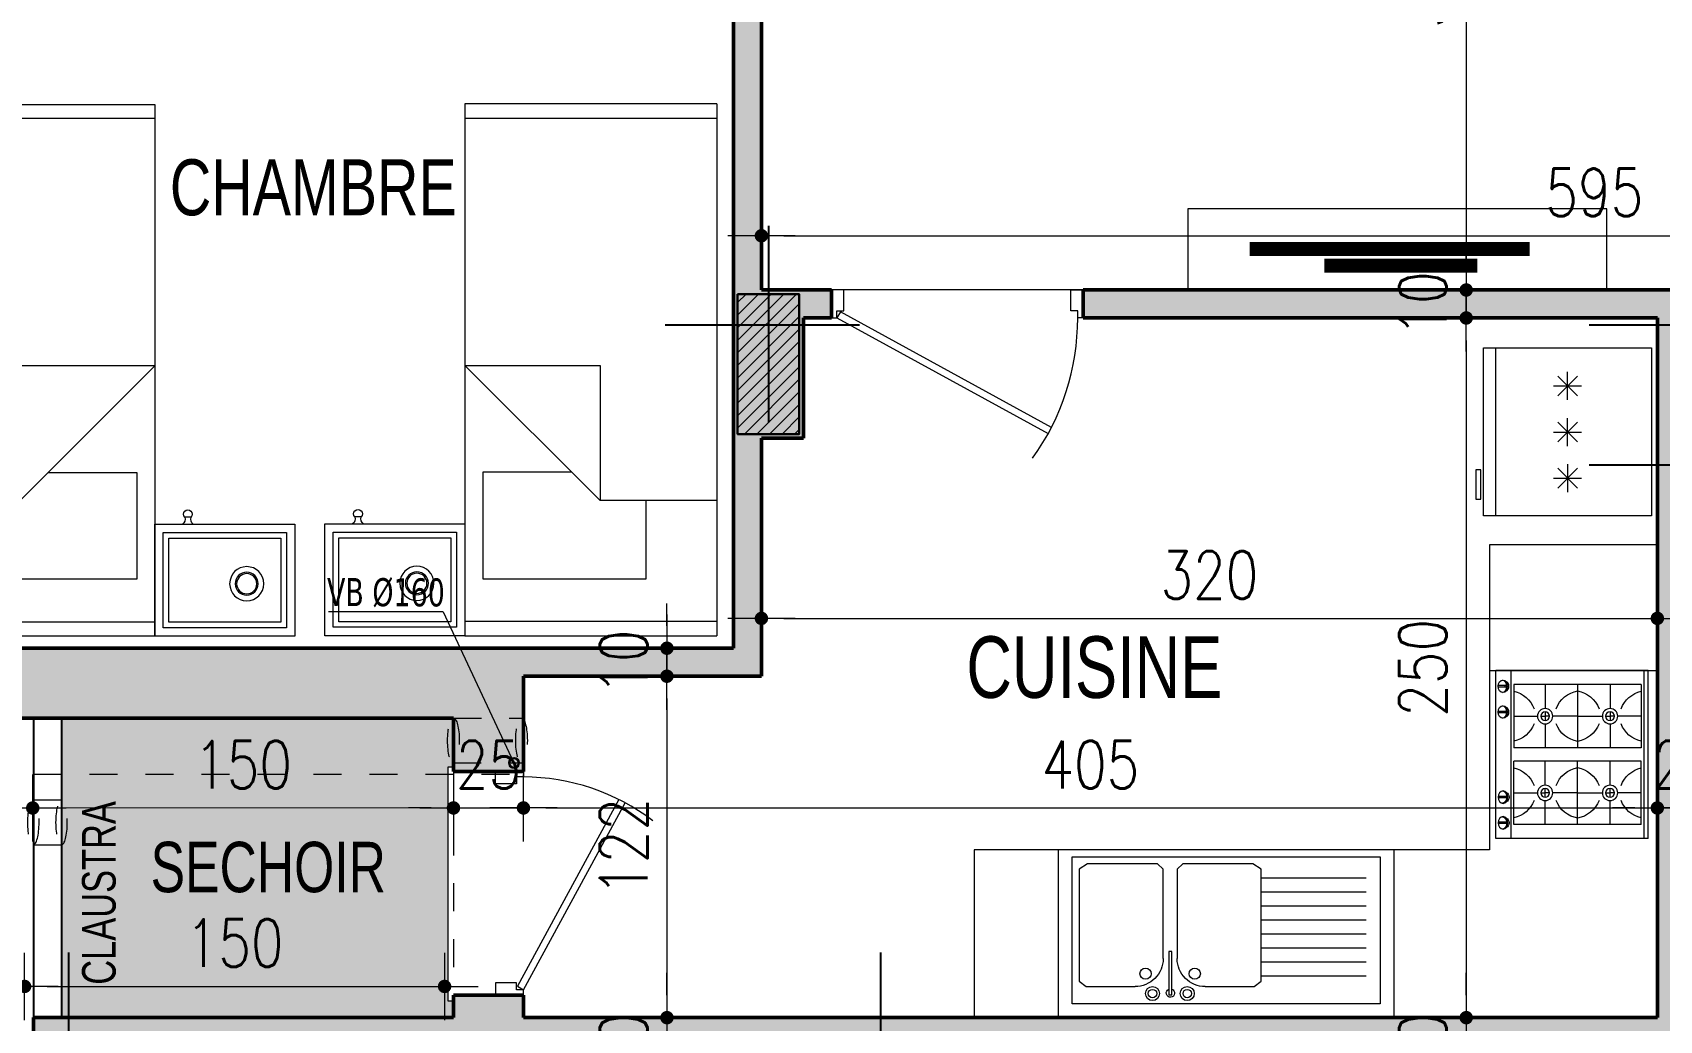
# Model space of a CAD drawing. Header units: millimetres. Extents: x 906 to 2589, y -1235 to -637.
# Drawn here: x 2453.6 to 2459.41, y -1225.49 to -1221.96 of the extents above; entities that cross this region are included whole.
import ezdxf

# ---------------------------------------------------------------- set-up
doc = ezdxf.new("R2010")
doc.units = ezdxf.units.MM
for name, pattern in [('AXES', [2, 1.25, -0.25, 0.25, -0.25]), ('CACHE', [0.375, 0.25, -0.125]), ('CONTINOUS', [0]), ('HIDDEN', [0.375, 0.25, -0.125])]:
    doc.linetypes.add(name, pattern=pattern)
doc.layers.get('DEFPOINTS').update_dxf_attribs({"color": 255, "lineweight": 13})
for name, color, linetype, lineweight in [('A-signe', 7, 'Continuous', 9), ('APPUITS', 7, 'Continuous', 18), ('DIM.', 4, 'Continuous', 25), ('Extracteur cuisine 300m3', 7, 'Continuous', 20), ('GARD- CORP', 7, 'Continuous', 25), ('interrompu', 7, 'HIDDEN', 15), ('MENUISERIE', 7, 'Continuous', 13), ('MEUBLE', 35, 'Continuous', 15), ('MUR 0.3', 7, 'Continuous', 30), ('MUR 0.5', 7, 'Continuous', 50), ('POTEAUX ARCH', 7, 'Continuous', 30), ('POTEAUX HACHURE', 7, 'Continuous', 15), ('SANITAIRE', 7, 'Continuous', 15), ('TEXTE', 7, 'Continuous', 20)]:
    doc.layers.add(name, color=color, linetype=linetype, lineweight=lineweight)
for name, color, linetype in [('AXE', 7, 'AXES'), ('TEINTE 2', 3, 'Continuous'), ('TEINTE SC', 254, 'Continuous')]:
    doc.layers.add(name, color=color, linetype=linetype)
doc.styles.add('atef', font='romans.shx', dxfattribs={"width": 0.8})
doc.styles.add('COTE', font='verdana.ttf', dxfattribs={"width": 0.7})
doc.styles.add('STYLE4', font='swisscl.ttf')
doc.dimstyles.new('COTEXT', dxfattribs={"dimscale": 0, "dimtxt": 0.17, "dimasz": 0.08, "dimexe": 0.015, "dimexo": 0.015, "dimgap": 0.07, "dimtad": 1, "dimdec": 0, "dimlfac": 100, "dimzin": 0, "dimdsep": 46, "dimtxsty": 'atef', "dimblk": 'SIG2', "dimcen": 0.15, "dimse1": 1, "dimse2": 1, "dimclrd": 256, "dimclre": 6, "dimclrt": 2, "dimadec": 0, "dimazin": 0, "dimtfac": 0.5, "dimtdec": 0, "dimtix": 1, "dimtmove": 2, "dimatfit": 1, "dimldrblk": 'SIG2', "dimfxl": 0.18, "dimtolj": 1, "dimtzin": 0, "dimlwd": 18, "dimarcsym": 0})

# ---------------------------------------------------------------- blocks, each defined once
blk = doc.blocks.new('SIG2')
at = {"layer": 'A-signe'}
for p, q in [((0, 1.5), (0, 0.5)), ((-1.5, 0), (-0.5, 0)), ((-0.5, 0), (0.5, 0)), ((0, 0.5), (0, -0.5)), ((0.5, 0), (1.5, 0)), ((0, -0.5), (0, -1.5))]:
    blk.add_line(p, q, dxfattribs=at)
at = {"layer": 'A-signe', "const_width": 0.3}
blk.add_lwpolyline([(-0.15, 0, 1), (0.15, 0, 1)], format="xyb", close=True, dxfattribs=at)
blk = doc.blocks.new('*D301')
at = {"layer": 'DEFPOINTS', "color": 0, "transparency": 16777216}
for p in [(2456.3884, -1222.984), (2458.7177, -1225.484), (2459.11, -1225.484)]:
    blk.add_point(p, dxfattribs=at)
at = {"layer": 'DIM.', "lineweight": 18, "transparency": 16777216}
blk.add_line((2458.7177, -1223.064), (2458.7177, -1225.404), dxfattribs=at)
at = {"layer": 'DIM.', "lineweight": 18, "transparency": 16777216, "xscale": 0.08, "yscale": 0.08, "zscale": 0.08}
for p, rotation in [((2458.7177, -1222.984), 90), ((2458.7177, -1225.484), 270)]:
    blk.add_blockref('SIG2', p, dxfattribs=dict(at, rotation=rotation))
at = {"layer": 'DIM.', "color": 2, "transparency": 16777216, "insert": (2458.5627, -1224.234), "char_height": 0.17, "attachment_point": 5, "rotation": 90, "style": 'atef'}
blk.add_mtext('\\A1;250', dxfattribs=at)
blk = doc.blocks.new('*D114')
at = {"layer": 'DEFPOINTS', "color": 0, "transparency": 16777216}
for p in [(2459.4004, -1223.1465), (2456.2004, -1223.4013), (2459.4004, -1224.0574)]:
    blk.add_point(p, dxfattribs=at)
at = {"layer": 'DIM.', "lineweight": 18, "transparency": 16777216}
blk.add_line((2456.2804, -1224.0574), (2459.3204, -1224.0574), dxfattribs=at)
at = {"layer": 'DIM.', "lineweight": 18, "transparency": 16777216, "xscale": 0.08, "yscale": 0.08, "zscale": 0.08, "rotation": 180}
blk.add_blockref('SIG2', (2456.2004, -1224.0574), dxfattribs=at)
at = {"layer": 'DIM.', "lineweight": 18, "transparency": 16777216, "xscale": 0.08, "yscale": 0.08, "zscale": 0.08}
blk.add_blockref('SIG2', (2459.4004, -1224.0574), dxfattribs=at)
at = {"layer": 'DIM.', "color": 2, "transparency": 16777216, "insert": (2457.8004, -1223.9024), "char_height": 0.17, "attachment_point": 5, "style": 'atef'}
blk.add_mtext('\\A1;320', dxfattribs=at)
blk = doc.blocks.new('*D117')
at = {"layer": 'DEFPOINTS', "color": 0, "transparency": 16777216}
for p in [(2459.034, -1225.484), (2458.7177, -1225.684), (2459.034, -1225.684)]:
    blk.add_point(p, dxfattribs=at)
at = {"layer": 'DIM.', "lineweight": 18, "transparency": 16777216}
for p, q in [((2458.7177, -1225.404), (2458.7177, -1225.324)), ((2458.7177, -1225.484), (2458.7177, -1225.684)), ((2458.7177, -1225.764), (2458.7177, -1225.844))]:
    blk.add_line(p, q, dxfattribs=at)
at = {"layer": 'DIM.', "lineweight": 18, "transparency": 16777216, "xscale": 0.08, "yscale": 0.08, "zscale": 0.08}
for p, rotation in [((2458.7177, -1225.484), 270), ((2458.7177, -1225.684), 90)]:
    blk.add_blockref('SIG2', p, dxfattribs=dict(at, rotation=rotation))
at = {"layer": 'DIM.', "color": 2, "transparency": 16777216, "insert": (2458.5627, -1225.584), "char_height": 0.17, "attachment_point": 5, "rotation": 90, "style": 'atef'}
blk.add_mtext('\\A1;20', dxfattribs=at)
blk = doc.blocks.new('PORTE 0.90')
at = {"layer": 'MENUISERIE'}
for points in [[(-0.7859, 0.3911), (-0.0325, -0.0217), (-0.02, 0), (-0.7742, 0.4132)], [(-0.9, 0), (-0.88, 0), (-0.88, -0.025), (-0.855, -0.025), (-0.855, -0.1), (-0.9, -0.1)], [(0, 0), (-0.02, 0), (-0.02, -0.025), (-0.045, -0.025), (-0.045, -0.1), (0, -0.1)]]:
    blk.add_lwpolyline(points, dxfattribs=at)
blk.add_arc((-0.02, 0), 0.86, 144.36454, 180, dxfattribs=at)
blk = doc.blocks.new('*D119')
at = {"layer": 'DEFPOINTS', "color": 0, "transparency": 16777216}
for p in [(2458.7177, -1219.664), (2458.7177, -1222.884), (2458.7177, -1222.884)]:
    blk.add_point(p, dxfattribs=at)
at = {"layer": 'DIM.', "lineweight": 18, "transparency": 16777216}
blk.add_line((2458.7177, -1219.744), (2458.7177, -1222.804), dxfattribs=at)
at = {"layer": 'DIM.', "lineweight": 18, "transparency": 16777216, "xscale": 0.08, "yscale": 0.08, "zscale": 0.08}
for p, rotation in [((2458.7177, -1219.664), 90), ((2458.7177, -1222.884), 270)]:
    blk.add_blockref('SIG2', p, dxfattribs=dict(at, rotation=rotation))
at = {"layer": 'DIM.', "color": 2, "transparency": 16777216, "insert": (2458.5627, -1221.7735), "char_height": 0.17, "attachment_point": 5, "rotation": 90, "style": 'atef'}
blk.add_mtext('\\A1;322', dxfattribs=at)
blk = doc.blocks.new('*D128')
at = {"layer": 'DEFPOINTS', "color": 0, "transparency": 16777216}
for p in [(2458.0642, -1222.884), (2458.7177, -1222.884), (2458.0642, -1222.984)]:
    blk.add_point(p, dxfattribs=at)
at = {"layer": 'DIM.', "lineweight": 18, "transparency": 16777216}
for p, q in [((2458.7177, -1222.804), (2458.7177, -1222.724)), ((2458.7177, -1222.984), (2458.7177, -1222.884)), ((2458.7177, -1223.064), (2458.7177, -1223.144))]:
    blk.add_line(p, q, dxfattribs=at)
at = {"layer": 'DIM.', "lineweight": 18, "transparency": 16777216, "xscale": 0.08, "yscale": 0.08, "zscale": 0.08}
for p, rotation in [((2458.7177, -1222.884), 270), ((2458.7177, -1222.984), 90)]:
    blk.add_blockref('SIG2', p, dxfattribs=dict(at, rotation=rotation))
at = {"layer": 'DIM.', "color": 2, "transparency": 16777216, "insert": (2458.5627, -1222.934), "char_height": 0.17, "attachment_point": 5, "rotation": 90, "style": 'atef'}
blk.add_mtext('\\A1;10', dxfattribs=at)
blk = doc.blocks.new('*D306')
at = {"layer": 'DEFPOINTS', "color": 0, "transparency": 16777216}
for p in [(2456.2004, -1221.564), (2456.1004, -1222.0377), (2456.2004, -1222.0377)]:
    blk.add_point(p, dxfattribs=at)
at = {"layer": 'DIM.', "lineweight": 18, "transparency": 16777216}
for p, q in [((2456.0204, -1221.564), (2455.9404, -1221.564)), ((2456.1004, -1221.564), (2456.2004, -1221.564)), ((2456.2804, -1221.564), (2456.3604, -1221.564))]:
    blk.add_line(p, q, dxfattribs=at)
at = {"layer": 'DIM.', "lineweight": 18, "transparency": 16777216, "xscale": 0.08, "yscale": 0.08, "zscale": 0.08}
blk.add_blockref('SIG2', (2456.1004, -1221.564), dxfattribs=at)
at = {"layer": 'DIM.', "lineweight": 18, "transparency": 16777216, "xscale": 0.08, "yscale": 0.08, "zscale": 0.08, "rotation": 180}
blk.add_blockref('SIG2', (2456.2004, -1221.564), dxfattribs=at)
at = {"layer": 'DIM.', "color": 2, "transparency": 16777216, "insert": (2456.1504, -1221.409), "char_height": 0.17, "attachment_point": 5, "style": 'atef'}
blk.add_mtext('\\A1;10', dxfattribs=at)
blk = doc.blocks.new('*D129')
at = {"layer": 'DEFPOINTS', "color": 0, "transparency": 16777216}
for p in [(2459.4004, -1224.7347), (2459.4004, -1225.4114), (2459.6004, -1225.4114)]:
    blk.add_point(p, dxfattribs=at)
at = {"layer": 'DIM.', "lineweight": 18, "transparency": 16777216}
for p, q in [((2459.3204, -1224.7347), (2459.2404, -1224.7347)), ((2459.6004, -1224.7347), (2459.4004, -1224.7347)), ((2459.6804, -1224.7347), (2459.7604, -1224.7347))]:
    blk.add_line(p, q, dxfattribs=at)
at = {"layer": 'DIM.', "lineweight": 18, "transparency": 16777216, "xscale": 0.08, "yscale": 0.08, "zscale": 0.08}
blk.add_blockref('SIG2', (2459.4004, -1224.7347), dxfattribs=at)
at = {"layer": 'DIM.', "lineweight": 18, "transparency": 16777216, "xscale": 0.08, "yscale": 0.08, "zscale": 0.08, "rotation": 180}
blk.add_blockref('SIG2', (2459.6004, -1224.7347), dxfattribs=at)
at = {"layer": 'DIM.', "color": 2, "transparency": 16777216, "insert": (2459.5004, -1224.5797), "char_height": 0.17, "attachment_point": 5, "style": 'atef'}
blk.add_mtext('\\A1;20', dxfattribs=at)
blk = doc.blocks.new('KITCHEN  AID 30')
for p, q in [((-150, 0), (150, 0)), ((-150, 0), (-150, -272.5)), ((150, 0), (150, -272.5)), ((-150, -7.5), (150, -7.5)), ((-125, -12.5), (-125, -240)), ((-125, -12.5), (-12, -12.5)), ((-68.5, -12.5), (-68.5, -54.5)), ((-12, -12.5), (-12, -240)), ((12, -12.5), (12, -240)), ((125, -12.5), (12, -12.5)), ((68.5, -12.5), (68.5, -54.5)), ((125, -12.5), (125, -240)), ((-125, -68.3), (-82.2, -68.3)), ((-76.3, -68.3), (-60.7, -68.3)), ((-68.5, -60.4), (-68.5, -68.3)), ((-68.5, -76.1), (-68.5, -68.3)), ((-68.5, -126.5), (-68.5, -82)), ((-54.8, -68.3), (-12, -68.3)), ((54.8, -68.3), (12, -68.3)), ((76.3, -68.3), (60.7, -68.3)), ((68.5, -60.4), (68.5, -68.3)), ((68.5, -76.1), (68.5, -68.3)), ((68.5, -126.5), (68.5, -82)), ((125, -68.3), (82.2, -68.3)), ((-125, -126.2), (-12, -126.2)), ((-68.5, -126), (-68.5, -170.5)), ((125, -126.2), (12, -126.2)), ((68.5, -126), (68.5, -170.5)), ((-125, -184.2), (-82.2, -184.2)), ((-76.3, -184.2), (-60.7, -184.2)), ((-68.5, -176.4), (-68.5, -184.2)), ((-68.5, -192.1), (-68.5, -184.2)), ((-68.5, -240), (-68.5, -198)), ((-54.8, -184.2), (-12, -184.2)), ((54.8, -184.2), (12, -184.2)), ((76.3, -184.2), (60.7, -184.2)), ((68.5, -176.4), (68.5, -184.2)), ((68.5, -192.1), (68.5, -184.2)), ((68.5, -240), (68.5, -198)), ((125, -184.2), (82.2, -184.2)), ((-150, -245), (150, -245)), ((-125, -240), (-12, -240)), ((-123.2, -252.5), (-123.2, -268.1)), ((-120.7, -255.2), (-123.2, -255.2)), ((-120.7, -252.5), (-120.7, -268.1)), ((-77.2, -252.5), (-77.2, -268.1)), ((-74.7, -255.2), (-77.2, -255.2)), ((-74.7, -252.5), (-74.7, -268.1)), ((125, -240), (12, -240)), ((74.7, -252.7), (74.7, -268.2)), ((74.7, -255.4), (77.2, -255.4)), ((77.2, -252.7), (77.2, -268.2)), ((120.7, -252.7), (120.7, -268.2)), ((120.7, -255.4), (123.2, -255.4)), ((123.2, -252.7), (123.2, -268.2)), ((-150, -272.5), (150, -272.5))]:
    blk.add_line(p, q)
for centre, radius in [((-68.5, -68.3), 13.7), ((68.5, -68.3), 13.7), ((-68.5, -68.3), 7.82), ((68.5, -68.3), 7.82), ((-68.5, -184.2), 13.7), ((68.5, -184.2), 13.7), ((-68.5, -184.2), 7.82), ((68.5, -184.2), 7.82)]:
    blk.add_circle(centre, radius)
for centre, start, end in [((-63.7, -1.3), 192.7674, 248.8188), ((-73.3, -1.3), 291.1812, 347.2326), ((73.3, -1.3), 192.7674, 248.8188), ((63.7, -1.3), 291.1812, 347.2326), ((-63.7, -135.2), 111.1812, 170.1161), ((-73.3, -135.2), 9.8839, 68.8188), ((73.3, -135.2), 111.1812, 170.1161), ((63.7, -135.2), 9.8839, 68.8188), ((-63.7, -117.3), 189.8839, 248.8188), ((-73.3, -117.3), 291.1812, 350.1161), ((73.3, -117.3), 189.8839, 248.8188), ((63.7, -117.3), 291.1812, 350.1161), ((-63.7, -251.2), 111.1812, 167.2326), ((-73.3, -251.2), 12.7674, 68.8188), ((73.3, -251.2), 111.1812, 167.2326), ((63.7, -251.2), 12.7674, 68.8188)]:
    blk.add_arc(centre, 50.7, start, end)
for centre in [(-122, -259.4), (-76, -259.4)]:
    blk.add_ellipse(centre, major_axis=(-11.1, 0), ratio=0.7838)
for centre, major_axis, ratio, start_param, end_param in [((-122, -261.2), (-11.1, 0), 0.7838, 3.244352, 6.180426), ((-122, -254.5), (-8.35, 0), 0.700025, 3.302477, 6.122301), ((-76, -261.2), (-11.1, 0), 0.7838, 3.244352, 6.180426), ((-76, -254.5), (-8.35, 0), 0.700025, 3.302477, 6.122301)]:
    blk.add_ellipse(centre, major_axis=major_axis, ratio=ratio, start_param=start_param, end_param=end_param)
at = {"extrusion": (0, 0, -1)}
for centre in [(76, -259.6), (122, -259.6)]:
    blk.add_ellipse(centre, major_axis=(11.1, 0), ratio=0.7838, dxfattribs=at)
for centre, major_axis, ratio, start_param, end_param in [((76, -261.4), (11.1, 0), 0.7838, 3.244352, 6.180426), ((76, -254.7), (8.35, 0), 0.700025, 3.302477, 6.122301), ((122, -261.4), (11.1, 0), 0.7838, 3.244352, 6.180426), ((122, -254.7), (8.35, 0), 0.700025, 3.302477, 6.122301)]:
    blk.add_ellipse(centre, major_axis=major_axis, ratio=ratio, start_param=start_param, end_param=end_param, dxfattribs=at)
blk = doc.blocks.new('Frigo1')
for p, q in [((0, 0.6), (0, 0)), ((0.6, 0.6), (0, 0.6)), ((0.6, 0), (0.6, 0.6)), ((0, 0), (0.6, 0)), ((0.0007, 0.0439), (0.5982, 0.0439)), ((0.0601, -0.0276), (0.0601, -0.0096)), ((0.0601, -0.0096), (0.1642, -0.0096)), ((0.1642, -0.0276), (0.0601, -0.0276)), ((0.1642, -0.0096), (0.1642, -0.0276))]:
    blk.add_line(p, q)
at = {"color": 0}
for p, q in [((0.1349, 0.25), (0.1349, 0.35)), ((0.2995, 0.25), (0.2995, 0.35)), ((0.4641, 0.25), (0.4641, 0.35)), ((0.1849, 0.3), (0.0849, 0.3)), ((0.1702, 0.2646), (0.0995, 0.3354)), ((0.0995, 0.2646), (0.1702, 0.3354)), ((0.2495, 0.3), (0.3495, 0.3)), ((0.2641, 0.2646), (0.3348, 0.3354)), ((0.3348, 0.2646), (0.2641, 0.3354)), ((0.4141, 0.3), (0.5141, 0.3)), ((0.4287, 0.2646), (0.4994, 0.3354)), ((0.4994, 0.2646), (0.4287, 0.3354))]:
    blk.add_line(p, q, dxfattribs=at)
blk = doc.blocks.new('*D138')
at = {"layer": 'DEFPOINTS', "color": 0, "transparency": 16777216}
for p in [(2453.5977, -1224.3714), (2455.1004, -1224.3711), (2453.5977, -1224.735)]:
    blk.add_point(p, dxfattribs=at)
at = {"layer": 'DIM.', "lineweight": 18, "transparency": 16777216}
blk.add_line((2455.0205, -1224.7348), (2453.6777, -1224.735), dxfattribs=at)
at = {"layer": 'DIM.', "lineweight": 18, "transparency": 16777216, "xscale": 0.08, "yscale": 0.08, "zscale": 0.08}
for p, rotation in [((2453.5977, -1224.735), 180.0101809212706), ((2455.1005, -1224.7347), 0.01018092127059056)]:
    blk.add_blockref('SIG2', p, dxfattribs=dict(at, rotation=rotation))
at = {"layer": 'DIM.', "color": 2, "transparency": 16777216, "insert": (2454.3491, -1224.5799), "char_height": 0.17, "attachment_point": 5, "rotation": 0.01018, "style": 'atef'}
blk.add_mtext('\\A1;150', dxfattribs=at)
blk = doc.blocks.new('*D139')
at = {"layer": 'DEFPOINTS', "color": 0, "transparency": 16777216}
for p in [(2453.5687, -1225.3724), (2455.0687, -1225.3724), (2455.0687, -1225.3724)]:
    blk.add_point(p, dxfattribs=at)
at = {"layer": 'DIM.', "lineweight": 18, "transparency": 16777216}
blk.add_line((2453.6487, -1225.3724), (2454.9887, -1225.3724), dxfattribs=at)
at = {"layer": 'DIM.', "lineweight": 18, "transparency": 16777216, "xscale": 0.08, "yscale": 0.08, "zscale": 0.08}
for p, rotation in [((2453.5687, -1225.3724), 180.0003819718931), ((2455.0687, -1225.3724), 0.0003819718931039875)]:
    blk.add_blockref('SIG2', p, dxfattribs=dict(at, rotation=rotation))
at = {"layer": 'DIM.', "color": 2, "transparency": 16777216, "insert": (2454.3187, -1225.2174), "char_height": 0.17, "attachment_point": 5, "rotation": 0.00038, "style": 'atef'}
blk.add_mtext('\\A1;150', dxfattribs=at)
blk = doc.blocks.new('*D313')
at = {"layer": 'DEFPOINTS', "color": 0, "transparency": 16777216}
for p in [(2455.1004, -1224.414), (2455.3504, -1224.4765), (2455.3504, -1224.7347)]:
    blk.add_point(p, dxfattribs=at)
at = {"layer": 'DIM.', "lineweight": 18, "transparency": 16777216}
for p, q in [((2455.0204, -1224.7347), (2454.9404, -1224.7347)), ((2455.1004, -1224.7347), (2455.3504, -1224.7347)), ((2455.4304, -1224.7347), (2455.5104, -1224.7347))]:
    blk.add_line(p, q, dxfattribs=at)
at = {"layer": 'DIM.', "lineweight": 18, "transparency": 16777216, "xscale": 0.08, "yscale": 0.08, "zscale": 0.08}
blk.add_blockref('SIG2', (2455.1004, -1224.7347), dxfattribs=at)
at = {"layer": 'DIM.', "lineweight": 18, "transparency": 16777216, "xscale": 0.08, "yscale": 0.08, "zscale": 0.08, "rotation": 180}
blk.add_blockref('SIG2', (2455.3504, -1224.7347), dxfattribs=at)
at = {"layer": 'DIM.', "color": 2, "transparency": 16777216, "insert": (2455.2254, -1224.5797), "char_height": 0.17, "attachment_point": 5, "style": 'atef'}
blk.add_mtext('\\A1;25', dxfattribs=at)
blk = doc.blocks.new('*D314')
at = {"layer": 'DEFPOINTS', "color": 0, "transparency": 16777216}
for p in [(2455.3504, -1224.4765), (2459.4004, -1224.7347), (2459.4004, -1225.1738)]:
    blk.add_point(p, dxfattribs=at)
at = {"layer": 'DIM.', "lineweight": 18, "transparency": 16777216}
blk.add_line((2455.4304, -1224.7347), (2459.3204, -1224.7347), dxfattribs=at)
at = {"layer": 'DIM.', "lineweight": 18, "transparency": 16777216, "xscale": 0.08, "yscale": 0.08, "zscale": 0.08, "rotation": 180}
blk.add_blockref('SIG2', (2455.3504, -1224.7347), dxfattribs=at)
at = {"layer": 'DIM.', "lineweight": 18, "transparency": 16777216, "xscale": 0.08, "yscale": 0.08, "zscale": 0.08}
blk.add_blockref('SIG2', (2459.4004, -1224.7347), dxfattribs=at)
at = {"layer": 'DIM.', "color": 2, "transparency": 16777216, "insert": (2457.3754, -1224.5797), "char_height": 0.17, "attachment_point": 5, "style": 'atef'}
blk.add_mtext('\\A1;405', dxfattribs=at)
blk = doc.blocks.new('*D315')
at = {"layer": 'DEFPOINTS', "color": 0, "transparency": 16777216}
for p in [(2455.8537, -1224.164), (2455.8537, -1224.264), (2455.8629, -1224.264)]:
    blk.add_point(p, dxfattribs=at)
at = {"layer": 'DIM.', "lineweight": 18, "transparency": 16777216}
for p, q in [((2455.8629, -1224.084), (2455.8629, -1224.004)), ((2455.8629, -1224.164), (2455.8629, -1224.264)), ((2455.8629, -1224.344), (2455.8629, -1224.424))]:
    blk.add_line(p, q, dxfattribs=at)
at = {"layer": 'DIM.', "lineweight": 18, "transparency": 16777216, "xscale": 0.08, "yscale": 0.08, "zscale": 0.08}
for p, rotation in [((2455.8629, -1224.164), 270), ((2455.8629, -1224.264), 90)]:
    blk.add_blockref('SIG2', p, dxfattribs=dict(at, rotation=rotation))
at = {"layer": 'DIM.', "color": 2, "transparency": 16777216, "insert": (2455.7079, -1224.214), "char_height": 0.17, "attachment_point": 5, "rotation": 90, "style": 'atef'}
blk.add_mtext('\\A1;10', dxfattribs=at)
blk = doc.blocks.new('*D140')
at = {"layer": 'DEFPOINTS', "color": 0, "transparency": 16777216}
for p in [(2455.8537, -1224.264), (2455.8629, -1225.484), (2456.1333, -1225.484)]:
    blk.add_point(p, dxfattribs=at)
at = {"layer": 'DIM.', "lineweight": 18, "transparency": 16777216}
blk.add_line((2455.8629, -1224.344), (2455.8629, -1225.404), dxfattribs=at)
at = {"layer": 'DIM.', "lineweight": 18, "transparency": 16777216, "xscale": 0.08, "yscale": 0.08, "zscale": 0.08}
for p, rotation in [((2455.8629, -1224.264), 90), ((2455.8629, -1225.484), 270)]:
    blk.add_blockref('SIG2', p, dxfattribs=dict(at, rotation=rotation))
at = {"layer": 'DIM.', "color": 2, "transparency": 16777216, "insert": (2455.7079, -1224.874), "char_height": 0.17, "attachment_point": 5, "rotation": 90, "style": 'atef'}
blk.add_mtext('\\A1;122', dxfattribs=at)
blk = doc.blocks.new('*D141')
at = {"layer": 'DEFPOINTS', "color": 0, "transparency": 16777216}
for p in [(2456.9806, -1225.484), (2455.8629, -1225.684), (2456.343, -1225.684)]:
    blk.add_point(p, dxfattribs=at)
at = {"layer": 'DIM.', "lineweight": 18, "transparency": 16777216}
for p, q in [((2455.8629, -1225.404), (2455.8629, -1225.324)), ((2455.8629, -1225.484), (2455.8629, -1225.684)), ((2455.8629, -1225.764), (2455.8629, -1225.844))]:
    blk.add_line(p, q, dxfattribs=at)
at = {"layer": 'DIM.', "lineweight": 18, "transparency": 16777216, "xscale": 0.08, "yscale": 0.08, "zscale": 0.08}
for p, rotation in [((2455.8629, -1225.484), 270), ((2455.8629, -1225.684), 90)]:
    blk.add_blockref('SIG2', p, dxfattribs=dict(at, rotation=rotation))
at = {"layer": 'DIM.', "color": 2, "transparency": 16777216, "insert": (2455.7079, -1225.584), "char_height": 0.17, "attachment_point": 5, "rotation": 90, "style": 'atef'}
blk.add_mtext('\\A1;20', dxfattribs=at)
blk = doc.blocks.new('P - 0.80')
at = {"layer": 'MENUISERIE'}
for points in [[(-0.6991, 0.3412), (-0.0325, -0.0217), (-0.02, 0), (-0.6875, 0.3633)], [(-0.8, 0), (-0.78, 0), (-0.78, -0.025), (-0.755, -0.025), (-0.755, -0.1), (-0.8, -0.1)], [(0, 0), (-0.02, 0), (-0.02, -0.025), (-0.045, -0.025), (-0.045, -0.1), (0, -0.1)]]:
    blk.add_lwpolyline(points, dxfattribs=at)
blk.add_arc((-0.02, 0), 0.76, 142.54543, 180, dxfattribs=at)
blk = doc.blocks.new('EVIER 1.20-0.60')
at = {"layer": 'SANITAIRE', "linetype": 'Continuous'}
blk.add_lwpolyline([(0, 0.6), (-1.2, 0.6), (-1.2, 0), (0, 0)], close=True, dxfattribs=at)
for points in [[(-1.15, 0.575), (-0.05, 0.575)], [(-1.15, 0.05), (-1.15, 0.575)], [(-1.095, 0.55), (-1.125, 0.53)], [(-1.125, 0.53), (-1.125, 0.13)], [(-0.845, 0.55), (-1.095, 0.55)], [(-0.825, 0.53), (-0.845, 0.55)], [(-0.825, 0.2111), (-0.825, 0.53)], [(-0.755, 0.55), (-0.775, 0.53)], [(-0.775, 0.53), (-0.775, 0.2111)], [(-0.505, 0.55), (-0.755, 0.55)], [(-0.475, 0.53), (-0.505, 0.55)], [(-0.475, 0.13), (-0.475, 0.53)], [(-0.05, 0.575), (-0.05, 0.05)], [(-0.475, 0.5), (-0.1, 0.5)], [(-0.475, 0.45), (-0.1, 0.45)], [(-0.475, 0.4), (-0.1, 0.4)], [(-0.475, 0.35), (-0.1, 0.35)], [(-0.475, 0.3), (-0.1, 0.3)], [(-0.794, 0.237), (-0.805, 0.237)], [(-0.805, 0.237), (-0.805, 0.082)], [(-0.794, 0.082), (-0.794, 0.237)], [(-0.475, 0.25), (-0.1, 0.25)], [(-0.475, 0.2), (-0.1, 0.2)], [(-1.125, 0.13), (-1.0999, 0.1111)], [(-0.5001, 0.111), (-0.475, 0.13)], [(-0.475, 0.15), (-0.1, 0.15)], [(-1.0999, 0.1111), (-0.925, 0.1111)], [(-0.805, 0.082), (-0.794, 0.082)], [(-0.675, 0.1111), (-0.5001, 0.1111)], [(-0.05, 0.05), (-1.15, 0.05)]]:
    blk.add_lwpolyline(points, dxfattribs=at)
for points in [[(-0.825, 0.2111, -0.414214), (-0.925, 0.1111)], [(-0.888, 0.1772, -1), (-0.888, 0.1372, -1), (-0.888, 0.1772)], [(-0.675, 0.1111, -0.414214), (-0.775, 0.2111)], [(-0.712, 0.1772, -1), (-0.712, 0.1372, -1), (-0.712, 0.1772)], [(-0.863, 0.111, -1), (-0.863, 0.061, -1), (-0.863, 0.111)], [(-0.863, 0.101, -1), (-0.863, 0.071, -1), (-0.863, 0.101)], [(-0.7944, 0.1023, -5.432574), (-0.805, 0.1016)], [(-0.739, 0.111, -1), (-0.739, 0.061, -1), (-0.739, 0.111)], [(-0.739, 0.101, -1), (-0.739, 0.071, -1), (-0.739, 0.101)]]:
    blk.add_lwpolyline(points, format="xyb", dxfattribs=at)
blk = doc.blocks.new('*D583')
at = {"layer": 'DEFPOINTS', "color": 0, "transparency": 16777216}
for p in [(2456.2004, -1222.5359), (2462.1504, -1222.6902), (2462.1504, -1222.884)]:
    blk.add_point(p, dxfattribs=at)
at = {"layer": 'DIM.', "lineweight": 18, "transparency": 16777216}
blk.add_line((2456.2804, -1222.6902), (2462.0704, -1222.6902), dxfattribs=at)
at = {"layer": 'DIM.', "lineweight": 18, "transparency": 16777216, "xscale": 0.08, "yscale": 0.08, "zscale": 0.08, "rotation": 180}
blk.add_blockref('SIG2', (2456.2004, -1222.6902), dxfattribs=at)
at = {"layer": 'DIM.', "lineweight": 18, "transparency": 16777216, "xscale": 0.08, "yscale": 0.08, "zscale": 0.08}
blk.add_blockref('SIG2', (2462.1504, -1222.6902), dxfattribs=at)
at = {"layer": 'DIM.', "color": 2, "transparency": 16777216, "insert": (2459.1754, -1222.5352), "char_height": 0.17, "attachment_point": 5, "style": 'atef'}
blk.add_mtext('\\A1;595', dxfattribs=at)
blk = doc.blocks.new('A$C4AA77CC6')
at = {"linetype": 'ByBlock'}
for p, q in [((1.1226, 2.0646), (0, 0.5318)), ((1.8487, 1.5329), (1.1226, 2.0646)), ((1.0926, 2.0237), (1.8187, 1.4919)), ((1.8487, 1.5329), (0.7261, 0)), ((0.5703, 1.3105), (0.9596, 1.0253)), ((0.6745, 0.636), (0.5703, 1.3105)), ((0.9596, 1.0253), (0.6745, 0.636)), ((0.3964, 0.9656), (0.1713, 0.6582)), ((0.6526, 0.778), (0.3964, 0.9656)), ((0.1713, 0.6582), (0.6426, 0.313)), ((1.0112, 0.3894), (0.6745, 0.636)), ((0, 0.5318), (0.7261, 0)), ((0.7561, 0.041), (0.03, 0.5727)), ((0.6426, 0.313), (0.8077, 0.5384))]:
    blk.add_line(p, q, dxfattribs=at)
blk = doc.blocks.new('A$C209961D1')
at = {"linetype": 'ByBlock'}
for p, q in [((0.2363, 0.6181), (0, 0.2954)), ((0.6397, 0.3227), (0.2363, 0.6181)), ((0.2428, 0.5762), (0.0419, 0.3019)), ((0.2471, 0.5483), (0.0699, 0.3062)), ((0.5978, 0.3162), (0.2428, 0.5762)), ((0.5698, 0.3119), (0.2471, 0.5483)), ((0.5495, 0.419), (0.5679, 0.4056)), ((0, 0.2954), (0.4034, 0)), ((0.0419, 0.3019), (0.3969, 0.0419)), ((0.0699, 0.3062), (0.3926, 0.0699)), ((0.3926, 0.0699), (0.5698, 0.3119)), ((0.3969, 0.0419), (0.5978, 0.3162)), ((0.4034, 0), (0.6397, 0.3227))]:
    blk.add_line(p, q, dxfattribs=at)
for radius in [0.061, 0.041, 0.036]:
    blk.add_circle((0.2489, 0.3451), radius, dxfattribs=at)
for centre, radius, start, end in [((0.5289, 0.4255), 0.0216, 269.72365, 342.53508), ((0.5651, 0.421), 0.0157, 280.33709, 187.22817), ((0.5803, 0.3879), 0.0216, 125.03018, 197.84161)]:
    blk.add_arc(centre, radius, start, end, dxfattribs=at)

msp = doc.modelspace()

# ---------------------------------------------------------------- hatches: boundary and pattern name
at = {"layer": 'POTEAUX HACHURE'}
h = msp.add_hatch(dxfattribs=at)
h.set_pattern_fill('ANSI31', color=256, scale=0.01)
h.set_pattern_definition([(45, (1424.334692, -317.668635), (-0.0224506403, 0.0224506403), [])])
h.paths.add_polyline_path([(2456.1154, -1222.899), (2456.3354, -1222.899), (2456.3354, -1223.399), (2456.1154, -1223.399)])
at = {"layer": 'TEINTE 2', "linetype": 'CONTINOUS'}
h = msp.add_hatch(color=256, dxfattribs=at)
h.dxf.hatch_style = 1
h.paths.add_polyline_path([(2456.3504, -1222.984), (2456.4501, -1222.984), (2456.4501, -1222.884), (2456.2004, -1222.884), (2456.2004, -1221.064), (2455.8677, -1221.064), (2455.8677, -1221.164), (2456.1004, -1221.164), (2456.1004, -1224.164), (2452.8004, -1224.164), (2452.8004, -1223.364), (2452.4704, -1223.364), (2452.4704, -1223.614), (2452.5504, -1223.614), (2452.5504, -1224.414), (2453.6004, -1224.4141), (2455.1004, -1224.414), (2455.1004, -1224.604), (2455.3504, -1224.604), (2455.3504, -1224.264), (2456.2004, -1224.264), (2456.2004, -1223.414), (2456.3504, -1223.414)])
h = msp.add_hatch(color=256, dxfattribs=at)
h.dxf.hatch_style = 1
h.paths.add_polyline_path([(2459.6504, -1222.984), (2459.6504, -1222.884), (2457.3501, -1222.884), (2457.3501, -1222.984), (2459.4004, -1222.984), (2459.4004, -1225.484), (2455.3504, -1225.484), (2455.3504, -1225.404), (2455.1004, -1225.404), (2455.1004, -1225.484), (2453.6004, -1225.484), (2453.6004, -1225.584), (2459.5004, -1225.584), (2459.5004, -1223.484), (2461.7504, -1223.484), (2461.7504, -1222.984), (2461.7504, -1222.9347), (2462.2505, -1222.9347), (2462.2505, -1222.8383), (2462.1504, -1222.8383), (2462.1504, -1222.884), (2461.6504, -1222.884), (2461.6504, -1222.984), (2461.6504, -1223.384), (2459.6504, -1223.384)])
at = {"layer": 'TEINTE SC'}
h = msp.add_hatch(color=256, dxfattribs=at)
h.dxf.hatch_style = 1
h.paths.add_polyline_path([(2455.0804, -1224.589), (2455.1004, -1224.589), (2455.1004, -1224.414), (2453.7004, -1224.414), (2453.7004, -1225.484), (2455.1004, -1225.484), (2455.1004, -1225.424), (2455.0804, -1225.424)])

# ---------------------------------------------------------------- linework, layer by layer
at = {"layer": 'APPUITS'}
msp.add_lwpolyline([(2455.1004, -1224.589), (2455.0804, -1224.589), (2455.0804, -1225.424), (2455.1004, -1225.424)], dxfattribs=at)
at = {"layer": 'AXE'}
for p, q in [((2456.2254, -1222.6545), (2456.2254, -1223.3575)), ((2455.857, -1223.009), (2456.5502, -1223.009)), ((2459.1571, -1223.009), (2459.8504, -1223.009)), ((2459.1571, -1223.509), (2459.8503, -1223.509)), ((2453.7256, -1225.2509), (2453.7256, -1225.9539)), ((2456.6254, -1225.2509), (2456.6254, -1225.9539))]:
    msp.add_line(p, q, dxfattribs=at)
at = {"layer": 'Extracteur cuisine 300m3'}
for q in [(2454.6539, -1224.034), (2455.3165, -1224.5738)]:
    msp.add_line((2455.0632, -1224.034), q, dxfattribs=at)
at = {"layer": 'Extracteur cuisine 300m3', "linetype": 'CACHE', "ltscale": 0.15}
for p, q in [((2455.0998, -1224.4138), (2455.3435, -1224.4138)), ((2455.0998, -1224.4138), (2455.3435, -1224.4138)), ((2455.0998, -1224.4138), (2455.3435, -1224.4138)), ((2455.0998, -1224.4138), (2455.3435, -1224.4138)), ((2455.0998, -1224.4138), (2455.3435, -1224.4138)), ((2455.0998, -1224.4138), (2455.3435, -1224.4138)), ((2455.0998, -1224.5738), (2455.3435, -1224.5738)), ((2455.0998, -1224.5738), (2455.3435, -1224.5738)), ((2455.0998, -1224.5738), (2455.3435, -1224.5738)), ((2455.0998, -1224.5738), (2455.3435, -1224.5738)), ((2455.0998, -1224.5738), (2455.3435, -1224.5738)), ((2455.0998, -1224.5738), (2455.3435, -1224.5738)), ((2453.6989, -1224.7066), (2453.598, -1224.7063))]:
    msp.add_line(p, q, dxfattribs=at)
for points in [[(2455.1001, -1224.4138), (2455.3519, -1224.414)], [(2453.6004, -1224.6135), (2455.3495, -1224.6135)], [(2453.598, -1224.8663), (2453.6988, -1224.8666)]]:
    msp.add_lwpolyline(points, dxfattribs=at)
for centre in [(2455.1004, -1224.4938), (2455.1004, -1224.4938), (2455.1004, -1224.4938), (2455.1004, -1224.4938), (2455.1004, -1224.4938), (2455.1004, -1224.4938), (2455.3435, -1224.4938), (2455.3435, -1224.4938), (2455.3435, -1224.4938), (2455.3435, -1224.4938), (2455.3435, -1224.4938), (2455.3435, -1224.4938)]:
    msp.add_ellipse(centre, major_axis=(0, -0.08), ratio=0.260794, start_param=3.141593, end_param=9.424778, dxfattribs=at)
at = {"layer": 'Extracteur cuisine 300m3', "linetype": 'CACHE', "ltscale": 0.15, "extrusion": (0, 0, -1)}
for centre in [(2453.5996, -1224.7866), (2453.7004, -1224.7868)]:
    msp.add_ellipse(centre, major_axis=(0, -0.08), ratio=0.260794, dxfattribs=at)
at = {"layer": 'GARD- CORP'}
for p, q in [((2453.6004, -1224.414), (2453.6004, -1225.484)), ((2453.7004, -1224.414), (2453.7004, -1225.484))]:
    msp.add_line(p, q, dxfattribs=at)
at = {"layer": 'interrompu', "ltscale": 0.2}
msp.add_line((2455.1004, -1224.604), (2455.1004, -1225.404), dxfattribs=at)
msp.add_lwpolyline([(2464.5254, -1228.334), (2463.1004, -1228.334), (2463.1004, -1230.834), (2462.3004, -1230.8335), (2462.3004, -1230.934), (2460.4004, -1230.934), (2460.4004, -1230.834), (2460.0004, -1230.834), (2460.0004, -1231.334), (2459.2004, -1231.334), (2459.2004, -1231.434), (2457.3004, -1231.434), (2457.3004, -1231.334), (2456.5004, -1231.334), (2456.5006, -1231.234), (2455.8502, -1231.234), (2452.9561, -1228.3399), (2453.8124, -1227.4836), (2452.6103, -1226.2815), (2453.4078, -1225.484), (2453.6002, -1225.484)], dxfattribs=at)
at = {"layer": 'MENUISERIE'}
msp.add_line((2457.3501, -1222.884), (2456.4501, -1222.884), dxfattribs=at)
at = {"layer": 'MEUBLE'}
msp.add_lwpolyline([(2457.7236, -1222.884), (2459.2204, -1222.884), (2459.2204, -1222.5938), (2457.7236, -1222.5938)], close=True, dxfattribs=at)
at = {"layer": 'MEUBLE', "const_width": 0.05}
for points in [[(2458.9445, -1222.7371), (2457.9445, -1222.7371)], [(2458.7575, -1222.7969), (2458.2115, -1222.7969)]]:
    msp.add_lwpolyline(points, dxfattribs=at)
at = {"layer": 'MUR 0.3'}
msp.add_circle((2455.3168, -1224.5738), 0.0173, dxfattribs=at)
msp.add_circle((2455.3168, -1224.5738), 0.0173, dxfattribs=at)
at = {"layer": 'MUR 0.5'}
for p, q in [((2456.2004, -1221.064), (2456.2004, -1222.884)), ((2456.1004, -1221.164), (2456.1004, -1224.164)), ((2456.2004, -1222.884), (2456.4501, -1222.884)), ((2456.4501, -1222.984), (2456.4501, -1222.884)), ((2457.3501, -1222.884), (2459.6504, -1222.884)), ((2457.3501, -1222.984), (2457.3501, -1222.884)), ((2456.3504, -1222.984), (2456.4501, -1222.984)), ((2456.3504, -1222.984), (2456.3504, -1223.414)), ((2457.3501, -1222.984), (2459.4004, -1222.984)), ((2459.4004, -1225.484), (2459.4004, -1222.984)), ((2456.2004, -1223.414), (2456.2004, -1224.264)), ((2456.3504, -1223.414), (2456.2004, -1223.414)), ((2456.1004, -1224.164), (2452.8004, -1224.164)), ((2456.2004, -1224.264), (2455.3504, -1224.264)), ((2455.3504, -1224.604), (2455.3504, -1224.264)), ((2455.1004, -1224.414), (2452.5504, -1224.414)), ((2455.1004, -1224.414), (2455.1004, -1224.604)), ((2455.3504, -1224.604), (2455.1004, -1224.604)), ((2455.1004, -1225.404), (2455.3504, -1225.404)), ((2455.1004, -1225.404), (2455.1004, -1225.484)), ((2455.3504, -1225.484), (2455.3504, -1225.404)), ((2453.6004, -1225.484), (2455.1004, -1225.484)), ((2453.6004, -1225.484), (2453.6004, -1225.9174)), ((2455.3504, -1225.484), (2459.4004, -1225.484))]:
    msp.add_line(p, q, dxfattribs=at)
at = {"layer": 'POTEAUX ARCH'}
msp.add_lwpolyline([(2456.1154, -1222.899), (2456.3354, -1222.899), (2456.3354, -1223.399), (2456.1154, -1223.399)], close=True, dxfattribs=at)
at = {"layer": 'SANITAIRE'}
msp.add_line((2458.8002, -1224.244), (2459.4004, -1224.244), dxfattribs=at)
msp.add_lwpolyline([(2459.4004, -1223.794), (2458.8004, -1223.794), (2458.8004, -1224.884), (2456.9604, -1224.884), (2456.9604, -1225.484)], dxfattribs=at)

# ---------------------------------------------------------------- block references
at = {"layer": 'MENUISERIE'}
for name, p, rotation in [('PORTE 0.90', (2456.4501, -1222.984), 180), ('P - 0.80', (2455.3504, -1225.404), 270)]:
    msp.add_blockref(name, p, dxfattribs=dict(at, rotation=rotation))
at = {"layer": 'MEUBLE', "xscale": -1}
for name, p, rotation in [('A$C4AA77CC6', (2453.7194, -1224.5497), 323.7826317551634), ('A$C209961D1', (2454.359, -1224.359), 323.7826317551564), ('A$C209961D1', (2454.9667, -1224.3575), 323.7826317551564)]:
    msp.add_blockref(name, p, dxfattribs=dict(at, rotation=rotation))
at = {"layer": 'MEUBLE', "rotation": 36.21736824483661}
msp.add_blockref('A$C4AA77CC6', (2455.4555, -1224.5482), dxfattribs=at)
at = {"layer": 'SANITAIRE', "xscale": -1, "rotation": 270}
msp.add_blockref('Frigo1', (2458.7798, -1223.691), dxfattribs=at)
at = {"layer": 'SANITAIRE', "xscale": -0.002, "yscale": 0.002, "zscale": 0.002, "rotation": 270}
msp.add_blockref('KITCHEN  AID 30', (2459.3679, -1224.544), dxfattribs=at)
at = {"layer": 'SANITAIRE'}
msp.add_blockref('EVIER 1.20-0.60', (2458.4602, -1225.484), dxfattribs=at)

# ---------------------------------------------------------------- texts
at = {"layer": 'Extracteur cuisine 300m3', "lineweight": 25, "style": 'COTE', "width": 0.7}
msp.add_text('VB %%C160', height=0.1, rotation=359.77962, dxfattribs=at).set_placement((2454.6485, -1224.0129, 0))
at = {"layer": 'TEXTE', "style": 'STYLE4'}
for s, height, p in [('CHAMBRE', 0.2, (2454.0875, -1222.6171)), ('CUISINE', 0.22, (2456.9323, -1224.3414)), ('SECHOIR', 0.18, (2454.0187, -1225.0357))]:
    msp.add_text(s, height=height, dxfattribs=at).set_placement(p)
msp.add_text('CLAUSTRA', height=0.12, rotation=90, dxfattribs=at).set_placement((2453.8939, -1225.3663))

# ---------------------------------------------------------------- dimensions: what is measured, and where the dimension line sits
at = {"layer": 'DIM.'}
dim = msp.add_linear_dim(base=(2458.7177, -1222.884), p1=(2458.7177, -1219.664), p2=(2458.7177, -1222.884), angle=90, dimstyle='COTEXT', override={"dimscale": 1}, dxfattribs=at)
dim.commit()
dim.dimension.update_dxf_attribs({"geometry": '*D119', "text_midpoint": (2458.5627, -1221.7735), "dimtype": 160})
for base, p1, p2, picture, middle in [((2456.2004, -1221.564), (2456.1004, -1222.0377), (2456.2004, -1222.0377), '*D306', (2456.1504, -1221.409)), ((2462.1504, -1222.6902), (2456.2004, -1222.5359), (2462.1504, -1222.884), '*D583', (2459.1754, -1222.5352)), ((2459.4004, -1224.0574), (2456.2004, -1223.4013), (2459.4004, -1223.1465), '*D114', (2457.8004, -1223.9024)), ((2455.3504, -1224.7347), (2455.1004, -1224.414), (2455.3504, -1224.4765), '*D313', (2455.2254, -1224.5797)), ((2459.4004, -1224.7347), (2455.3504, -1224.4765), (2459.4004, -1225.1738), '*D314', (2457.3754, -1224.5797)), ((2459.4004, -1224.7347), (2459.6004, -1225.4114), (2459.4004, -1225.4114), '*D129', (2459.5004, -1224.5797))]:
    dim = msp.add_linear_dim(base=base, p1=p1, p2=p2, dimstyle='COTEXT', override={"dimscale": 1}, dxfattribs=at)
    dim.commit()
    dim.dimension.update_dxf_attribs({"geometry": picture, "text_midpoint": middle})
for base, p1, p2, picture, middle in [((2458.7177, -1222.884), (2458.0642, -1222.984), (2458.0642, -1222.884), '*D128', (2458.5627, -1222.934)), ((2458.7177, -1225.484), (2456.3884, -1222.984), (2459.11, -1225.484), '*D301', (2458.5627, -1224.234)), ((2455.8629, -1224.264), (2455.8537, -1224.164), (2455.8537, -1224.264), '*D315', (2455.7079, -1224.214)), ((2455.8629, -1225.484), (2455.8537, -1224.264), (2456.1333, -1225.484), '*D140', (2455.7079, -1224.874)), ((2455.8629, -1225.684), (2456.9806, -1225.484), (2456.343, -1225.684), '*D141', (2455.7079, -1225.584)), ((2458.7177, -1225.684), (2459.034, -1225.484), (2459.034, -1225.684), '*D117', (2458.5627, -1225.584))]:
    dim = msp.add_linear_dim(base=base, p1=p1, p2=p2, angle=90, dimstyle='COTEXT', override={"dimscale": 1}, dxfattribs=at)
    dim.commit()
    dim.dimension.update_dxf_attribs({"geometry": picture, "text_midpoint": middle})
for p1, p2, distance, picture, middle in [((2455.1004, -1224.3711), (2453.5977, -1224.3714), 0.3636, '*D138', (2454.3491, -1224.5799)), ((2453.5687, -1225.3724), (2455.0687, -1225.3724), 0, '*D139', (2454.3187, -1225.2174))]:
    dim = msp.add_aligned_dim(p1=p1, p2=p2, distance=distance, dimstyle='COTEXT', override={"dimscale": 1}, dxfattribs=at)
    dim.commit()
    dim.dimension.update_dxf_attribs({"geometry": picture, "text_midpoint": middle})

doc.saveas('drawing.dxf')
